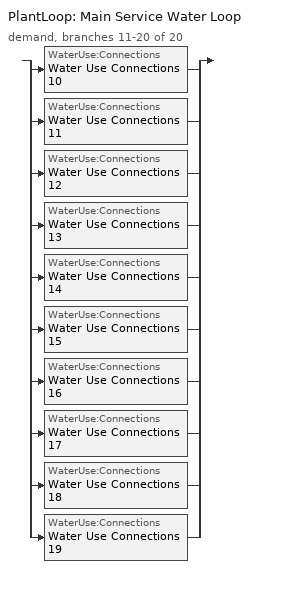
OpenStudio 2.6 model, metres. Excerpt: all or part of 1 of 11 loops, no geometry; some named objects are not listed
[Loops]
PlantLoop 'Main Service Water Loop'
 demand, branches 11-20 of 20: split
  | WaterUse:Connections 'Water Use Connections 10'
  | WaterUse:Connections 'Water Use Connections 11'
  | WaterUse:Connections 'Water Use Connections 12'
  | WaterUse:Connections 'Water Use Connections 13'
  | WaterUse:Connections 'Water Use Connections 14'
  | WaterUse:Connections 'Water Use Connections 15'
  | WaterUse:Connections 'Water Use Connections 16'
  | WaterUse:Connections 'Water Use Connections 17'
  | WaterUse:Connections 'Water Use Connections 18'
  | WaterUse:Connections 'Water Use Connections 19'
[WaterUse:Connections]
Name | Water Use Equipment Name 1
Water Use Connections 10 | Room_1_flr_3 Service Water Use 0.08gal/min
Water Use Connections 11 | Room_1_flr_6 Service Water Use 0.08gal/min
Water Use Connections 12 | Room_2_flr_3 Service Water Use 0.08gal/min
Water Use Connections 13 | Room_2_flr_6 Service Water Use 0.08gal/min
Water Use Connections 14 | Room_3_mult19_flr_3 Service Water Use 0.05gal/min
Water Use Connections 15 | Room_3_mult9_flr_6 Service Water Use 0.05gal/min
Water Use Connections 16 | Room_4_mult19_flr_3 Service Water Use 0.05gal/min
Water Use Connections 17 | Room_5_flr_3 Service Water Use 0.08gal/min
Water Use Connections 18 | Room_6_flr_3 Service Water Use 0.08gal/min
Water Use Connections 19 | Storage_flr_1 Service Water Use 0.02gal/min
[WaterUse:Equipment:Definition]
Name | Peak Flow Rate {m3/s} | Target Temperature Schedule | Sensible Fraction Schedule | Latent Fraction Schedule
Room_1_flr_3 Service Water Use Def 0.08gal/min | 4.97412e-06 | Schedule Ruleset 32 | Schedule Ruleset 30 | Schedule Ruleset 31
Room_1_flr_6 Service Water Use Def 0.08gal/min | 4.97412e-06 | Schedule Ruleset 35 | Schedule Ruleset 33 | Schedule Ruleset 34
Room_2_flr_3 Service Water Use Def 0.08gal/min | 4.97354e-06 | Schedule Ruleset 38 | Schedule Ruleset 36 | Schedule Ruleset 37
Room_2_flr_6 Service Water Use Def 0.08gal/min | 4.97354e-06 | Schedule Ruleset 41 | Schedule Ruleset 39 | Schedule Ruleset 40
Room_3_mult19_flr_3 Service Water Use Def 0.05gal/min | 3.12604e-06 | Schedule Ruleset 44 | Schedule Ruleset 42 | Schedule Ruleset 43
Room_3_mult9_flr_6 Service Water Use Def 0.05gal/min | 3.1269e-06 | Schedule Ruleset 47 | Schedule Ruleset 45 | Schedule Ruleset 46
Room_4_mult19_flr_3 Service Water Use Def 0.05gal/min | 3.1269e-06 | Schedule Ruleset 50 | Schedule Ruleset 48 | Schedule Ruleset 49
Room_5_flr_3 Service Water Use Def 0.08gal/min | 4.97412e-06 | Schedule Ruleset 53 | Schedule Ruleset 51 | Schedule Ruleset 52
Room_6_flr_3 Service Water Use Def 0.08gal/min | 4.97354e-06 | Schedule Ruleset 56 | Schedule Ruleset 54 | Schedule Ruleset 55
Storage_flr_1 Service Water Use Def 0.02gal/min | 1.50987e-06 | Schedule Ruleset 59 | Schedule Ruleset 57 | Schedule Ruleset 58
[WaterUse:Equipment]
Name | Water Use Equipment Definition | Space | Flow Rate Fraction Schedule
Room_1_flr_3 Service Water Use 0.08gal/min | Room_1_flr_3 Service Water Use Def 0.08gal/min | Room_1_Flr_3 | NECB-F-Service Water Heating
Room_1_flr_6 Service Water Use 0.08gal/min | Room_1_flr_6 Service Water Use Def 0.08gal/min | Room_1_Flr_6 | NECB-F-Service Water Heating
Room_2_flr_3 Service Water Use 0.08gal/min | Room_2_flr_3 Service Water Use Def 0.08gal/min | Room_2_Flr_3 | NECB-F-Service Water Heating
Room_2_flr_6 Service Water Use 0.08gal/min | Room_2_flr_6 Service Water Use Def 0.08gal/min | Room_2_Flr_6 | NECB-F-Service Water Heating
Room_3_mult19_flr_3 Service Water Use 0.05gal/min | Room_3_mult19_flr_3 Service Water Use Def 0.05gal/min | Room_3_Mult19_Flr_3 | NECB-F-Service Water Heating
Room_3_mult9_flr_6 Service Water Use 0.05gal/min | Room_3_mult9_flr_6 Service Water Use Def 0.05gal/min | Room_3_Mult9_Flr_6 | NECB-F-Service Water Heating
Room_4_mult19_flr_3 Service Water Use 0.05gal/min | Room_4_mult19_flr_3 Service Water Use Def 0.05gal/min | Room_4_Mult19_Flr_3 | NECB-F-Service Water Heating
Room_5_flr_3 Service Water Use 0.08gal/min | Room_5_flr_3 Service Water Use Def 0.08gal/min | Room_5_Flr_3 | NECB-F-Service Water Heating
Room_6_flr_3 Service Water Use 0.08gal/min | Room_6_flr_3 Service Water Use Def 0.08gal/min | Room_6_Flr_3 | NECB-F-Service Water Heating
Storage_flr_1 Service Water Use 0.02gal/min | Storage_flr_1 Service Water Use Def 0.02gal/min | Storage_Flr_1 | NECB-E-Service Water Heating
[Schedule:Ruleset]
Name | Default Day Schedule
NECB-E-Service Water Heating | NECB-E-Service Water Heating Default
Schedule Ruleset 30 | Schedule Day 35
Schedule Ruleset 31 | Schedule Day 36
Schedule Ruleset 32 | Schedule Day 37
NECB-F-Service Water Heating | NECB-F-Service Water Heating Default
Schedule Ruleset 33 | Schedule Day 38
Schedule Ruleset 34 | Schedule Day 39
Schedule Ruleset 35 | Schedule Day 40
Schedule Ruleset 36 | Schedule Day 41
Schedule Ruleset 37 | Schedule Day 42
Schedule Ruleset 38 | Schedule Day 43
Schedule Ruleset 39 | Schedule Day 44
Schedule Ruleset 40 | Schedule Day 45
Schedule Ruleset 41 | Schedule Day 46
Schedule Ruleset 42 | Schedule Day 47
Schedule Ruleset 43 | Schedule Day 48
Schedule Ruleset 44 | Schedule Day 49
Schedule Ruleset 45 | Schedule Day 50
Schedule Ruleset 46 | Schedule Day 51
Schedule Ruleset 47 | Schedule Day 52
Schedule Ruleset 48 | Schedule Day 53
Schedule Ruleset 49 | Schedule Day 54
Schedule Ruleset 50 | Schedule Day 55
Schedule Ruleset 51 | Schedule Day 56
Schedule Ruleset 52 | Schedule Day 57
Schedule Ruleset 53 | Schedule Day 58
Schedule Ruleset 54 | Schedule Day 59
Schedule Ruleset 55 | Schedule Day 60
Schedule Ruleset 56 | Schedule Day 61
Schedule Ruleset 57 | Schedule Day 62
Schedule Ruleset 58 | Schedule Day 63
Schedule Ruleset 59 | Schedule Day 64
[Schedule:Day]
NECB-E-Service Water Heating Default; NECB-E-Service Water Heating Default|Wkdy Day: 8, 0, 0.05, 9, 0, 0.1, 10, 0, 0.4, 12, 0, 0.5, 13, 0, 0.7, 14, 0, 0.9, 15, 0, 0.8, 16, 0, 0.7, 17, 0, 0.8, 18, 0, 0.3, 24, 0, 0.05
NECB-E-Service Water Heating Sat Day: 10, 0, 0.05, 12, 0, 0.2, 13, 0, 0.4, 16, 0, 0.2, 24, 0, 0.05
NECB-E-Service Water Heating Sun|Hol Day; Schedule Day 36; Schedule Day 39; Schedule Day 42; Schedule Day 45; Schedule Day 48; Schedule Day 51; Schedule Day 54; Schedule Day 57; Schedule Day 60; Schedule Day 63: 24, 0, 0.05
Schedule Day 35; Schedule Day 38; Schedule Day 41; Schedule Day 44; Schedule Day 47; Schedule Day 50; Schedule Day 53; Schedule Day 56; Schedule Day 59; Schedule Day 62: 24, 0, 0.2
Schedule Day 37; Schedule Day 40; Schedule Day 43; Schedule Day 46; Schedule Day 49; Schedule Day 52; Schedule Day 55; Schedule Day 58; Schedule Day 61; Schedule Day 64: 24, 0, 60
NECB-F-Service Water Heating Default; NECB-F-Service Water Heating Default|Wkdy Day; NECB-F-Service Water Heating Sat Day; NECB-F-Service Water Heating Sun|Hol Day: 1, 0, 0.35, 2, 0, 0.21, 3, 0, 0.14, 5, 0, 0.07, 6, 0, 0.14, 7, 0, 0.28, 8, 0, 0.42, 9, 0, 0.63, 10, 0, 0.49, 12, 0, 0.35, 13, 0, 0.28, 14, 0, 0.35, 15, 0, 0.28, 19, 0, 0.21, 20, 0, 0.35, 24, 0, 0.49
[Schedule:Rule] Date Specification Type=DateRange; Start Month=1; Start Day=1; End Month=12; End Day=31
Name | Schedule Ruleset | Rule Order | Day Schedule | Apply Monday | Apply Tuesday | Apply Wednesday | Apply Thursday | Apply Friday | Apply Saturday | Apply Sunday
Schedule Rule 89 | NECB-E-Service Water Heating | 2 | NECB-E-Service Water Heating Default|Wkdy Day | Yes | Yes | Yes | Yes | Yes
Schedule Rule 90 | NECB-E-Service Water Heating | 1 | NECB-E-Service Water Heating Sat Day |  |  |  |  |  | Yes
Schedule Rule 91 | NECB-E-Service Water Heating | 0 | NECB-E-Service Water Heating Sun|Hol Day |  |  |  |  |  |  | Yes
Schedule Rule 98 | NECB-F-Service Water Heating | 2 | NECB-F-Service Water Heating Default|Wkdy Day | Yes | Yes | Yes | Yes | Yes
Schedule Rule 99 | NECB-F-Service Water Heating | 1 | NECB-F-Service Water Heating Sat Day |  |  |  |  |  | Yes
Schedule Rule 100 | NECB-F-Service Water Heating | 0 | NECB-F-Service Water Heating Sun|Hol Day |  |  |  |  |  |  | Yes
